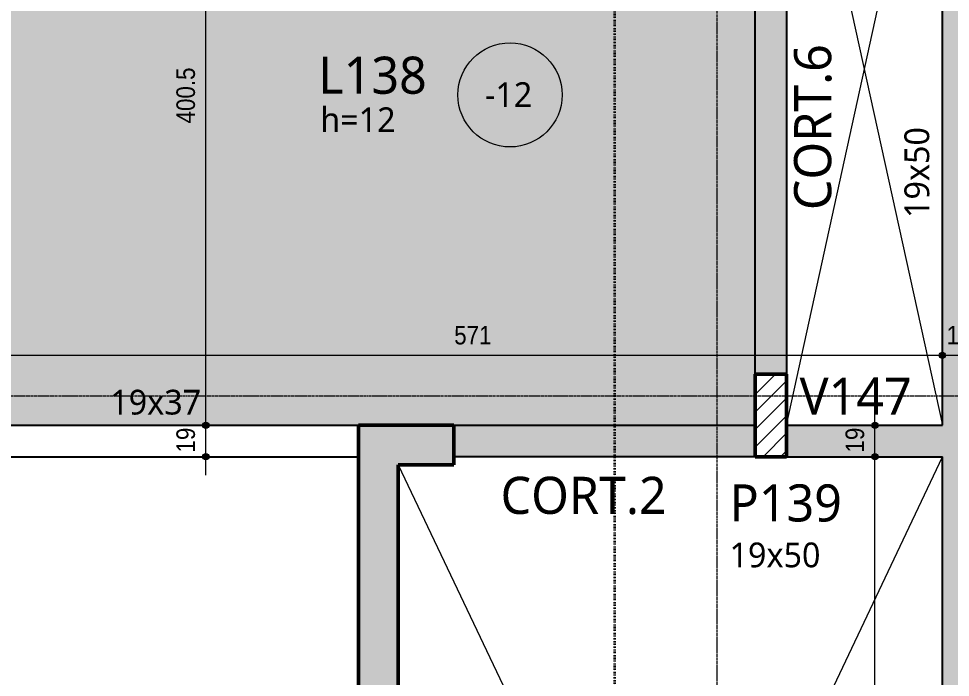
# Model space of a CAD drawing. Extents: x -2131 to 52870, y -3196 to 88043.
# Drawn here: x 44128 to 44691, y 554 to 953 of the extents above; entities that cross this region are included whole.
import ezdxf

# ---------------------------------------------------------------- set-up
doc = ezdxf.new("R2010")
doc.units = 0
for name, pattern in [('Centro de 6 mm', [1.32, 0.6, -0.24, 0.24, -0.24]), ('Dash dot', [1.5875, 0.635, -0.47625, 0, -0.47625]), ('Hidden', [0.714375, 0.47625, -0.238125])]:
    doc.linetypes.add(name, pattern=pattern)
for name, color, linetype, lineweight in [('A-ANNO-DIMS', 7, 'Continuous', 9), ('A-ANNO-DIMS-75', 7, 'Continuous', 9), ('A-DETL-GENF', 7, 'Continuous', 18), ('A-DETL-MEDM', 7, 'Continuous', 50), ('A-FLOR', 7, 'Continuous', 25), ('A-FLOR-IDEN', 7, 'Continuous', 9), ('G-ANNO-SYMB', 7, 'Continuous', 9), ('S-BEAM', 7, 'Continuous', 25), ('S-BEAM-IDEN', 7, 'Continuous', 9), ('S-COLS', 7, 'Continuous', 25), ('S-COLS-IDEN', 7, 'Continuous', 9), ('S-GRID', 7, 'Continuous', 9)]:
    doc.layers.add(name, color=color, linetype=linetype, lineweight=lineweight)
doc.layers.add('A-DETL', color=7, linetype='Continuous', lineweight=18, true_color=0x00a600)
doc.styles.add('Fira Sans_3', font='', dxfattribs={"width": 0.9, "height": 11.25})
doc.styles.add('Gadugi', font='gadugi.ttf', dxfattribs={"height": 15})
doc.styles.add('Gadugi_6', font='gadugi.ttf', dxfattribs={"height": 22.5})
doc.styles.get('Fira Sans_3').set_extended_font_data('Fira Sans')
doc.dimstyles.new('PED_1_5mm_ESQ_3', dxfattribs={"dimscale": 30.48, "dimtxt": 15.344768, "dimasz": 0.492126, "dimexe": 0.369094, "dimexo": 0.369094, "dimgap": 0.073819, "dimtad": 1, "dimdec": 1, "dimrnd": 0.5, "dimdsep": 46, "dimtxsty": 'Fira Sans_3', "dimblk1": 'DOTSMALL', "dimblk2": 'DOTSMALL', "dimsah": 1, "dimcen": 0.09, "dimdle": 0.369094, "dimazin": 0, "dimtfac": 1, "dimtdec": 4, "dimtix": 1, "dimtmove": 0, "dimatfit": 3, "dimfxl": 1, "dimtvp": 1, "dimtolj": 1, "dimtzin": 0, "dimarcsym": 2})
doc.dimstyles.new('PED_1_5mm_ESQ_7', dxfattribs={"dimscale": 30.48, "dimtxt": 15.344768, "dimasz": 0.492126, "dimexe": 0.369094, "dimexo": 0.369094, "dimgap": 0.073819, "dimtad": 1, "dimdec": 1, "dimrnd": 0.5, "dimdsep": 46, "dimtxsty": 'Fira Sans_3', "dimblk1": 'DOTSMALL', "dimblk2": 'DOTSMALL', "dimsah": 1, "dimcen": 0.09, "dimdle": 0.369094, "dimazin": 0, "dimtfac": 1, "dimtdec": 4, "dimtix": 1, "dimtmove": 0, "dimatfit": 3, "dimfxl": 1, "dimtvp": 1, "dimtolj": 1, "dimtzin": 0, "dimarcsym": 2})

# ---------------------------------------------------------------- blocks, each defined once
blk = doc.blocks.new('PED_TAG_LAJE_R03 - TÍTULO_ESPESSURA_REBAIXO _LADO_-2582900-PL C 001 - FORMA DO TÉRREO')
at = {"layer": 'A-FLOR-IDEN'}
blk.add_circle((1.0729, 0), 0.4205, dxfattribs=at)
blk = doc.blocks.new('DIMBLOCK410-PL C 001 - FORMA DO TÉRREO')
at = {"layer": 'A-ANNO-DIMS-75', "transparency": 16777216}
h = blk.add_hatch(color=256, dxfattribs=at)
edge = h.paths.add_edge_path(flags=0)
edge.add_arc((44115.68, 749.52), 1.88, 0, 360)
h = blk.add_hatch(color=256, dxfattribs=at)
edge = h.paths.add_edge_path(flags=0)
edge.add_arc((44686.68, 749.52), 1.88, 0, 360)
for p, q in [((44115.68, 740.92), (44115.68, 760.77)), ((44686.68, 740.92), (44686.68, 760.77)), ((44115.68, 749.52), (44686.68, 749.52)), ((44115.68, 749.52), (44115.68, 740.92)), ((44686.68, 749.52), (44686.68, 740.92))]:
    blk.add_line(p, q, dxfattribs=at)
for centre in [(44115.68, 749.52), (44686.68, 749.52)]:
    blk.add_circle(centre, 1.88, dxfattribs=at)
at = {"layer": 'A-ANNO-DIMS-75', "color": 0, "transparency": 16777216, "insert": (44391.15, 767.35), "char_height": 11.25, "width": 24.0795, "attachment_point": 1, "line_spacing_factor": 1.049215, "style": 'Fira Sans_3'}
blk.add_mtext('571', dxfattribs=at)
blk = doc.blocks.new('_DotSmall')
at = {"color": 0, "linetype": 'ByBlock', "const_width": 0.5}
blk.add_lwpolyline([(-0.0625, 0, 1), (0.0625, 0, 1)], format="xyb", close=True, dxfattribs=at)
blk = doc.blocks.new('DIMBLOCK411-PL C 001 - FORMA DO TÉRREO')
at = {"layer": 'A-ANNO-DIMS-75', "transparency": 16777216}
h = blk.add_hatch(color=256, dxfattribs=at)
edge = h.paths.add_edge_path(flags=0)
edge.add_arc((44686.68, 749.52), 1.88, 0, 360)
h = blk.add_hatch(color=256, dxfattribs=at)
edge = h.paths.add_edge_path(flags=0)
edge.add_arc((44705.68, 749.52), 1.88, 0, 360)
for p, q in [((44686.68, 740.92), (44686.68, 760.77)), ((44705.68, 740.92), (44705.68, 760.77)), ((44686.68, 749.52), (44705.68, 749.52)), ((44686.68, 749.52), (44686.68, 740.92)), ((44705.68, 749.52), (44705.68, 740.92))]:
    blk.add_line(p, q, dxfattribs=at)
for centre in [(44686.68, 749.52), (44705.68, 749.52)]:
    blk.add_circle(centre, 1.88, dxfattribs=at)
at = {"layer": 'A-ANNO-DIMS-75', "color": 0, "transparency": 16777216, "insert": (44689.2, 767.35), "char_height": 11.25, "width": 16.7612, "attachment_point": 1, "line_spacing_factor": 1.049215, "style": 'Fira Sans_3'}
blk.add_mtext('19', dxfattribs=at)
blk = doc.blocks.new('DIMBLOCK443-PL C 001 - FORMA DO TÉRREO')
at = {"layer": 'A-ANNO-DIMS-75', "transparency": 16777216}
h = blk.add_hatch(color=256, dxfattribs=at)
edge = h.paths.add_edge_path(flags=0)
edge.add_arc((44240.83, 707.12), 1.88, 0, 360)
h = blk.add_hatch(color=256, dxfattribs=at)
edge = h.paths.add_edge_path(flags=0)
edge.add_arc((44240.83, 688.12), 1.88, 0, 360)
for p, q in [((44249.43, 707.12), (44229.58, 707.12)), ((44240.83, 676.87), (44240.83, 707.12)), ((44240.83, 707.12), (44249.43, 707.12)), ((44249.43, 688.12), (44229.58, 688.12)), ((44240.83, 688.12), (44249.43, 688.12))]:
    blk.add_line(p, q, dxfattribs=at)
for centre in [(44240.83, 707.12), (44240.83, 688.12)]:
    blk.add_circle(centre, 1.88, dxfattribs=at)
at = {"layer": 'A-ANNO-DIMS-75', "color": 0, "transparency": 16777216, "insert": (44223, 690.64), "char_height": 11.25, "width": 16.7612, "attachment_point": 1, "rotation": 90, "line_spacing_factor": 1.049215, "style": 'Fira Sans_3'}
blk.add_mtext('19', dxfattribs=at)
blk = doc.blocks.new('DIMBLOCK444-PL C 001 - FORMA DO TÉRREO')
at = {"layer": 'A-ANNO-DIMS-75', "transparency": 16777216}
h = blk.add_hatch(color=256, dxfattribs=at)
edge = h.paths.add_edge_path(flags=0)
edge.add_arc((44240.83, 1107.38), 1.88, 0, 360)
h = blk.add_hatch(color=256, dxfattribs=at)
edge = h.paths.add_edge_path(flags=0)
edge.add_arc((44240.83, 707.12), 1.88, 0, 360)
for p, q in [((44240.83, 707.12), (44240.83, 1118.63)), ((44249.43, 1107.38), (44229.58, 1107.38)), ((44240.83, 1107.38), (44249.43, 1107.38)), ((44249.43, 707.12), (44229.58, 707.12)), ((44240.83, 707.12), (44249.43, 707.12))]:
    blk.add_line(p, q, dxfattribs=at)
for centre in [(44240.83, 1107.38), (44240.83, 707.12)]:
    blk.add_circle(centre, 1.88, dxfattribs=at)
at = {"layer": 'A-ANNO-DIMS-75', "color": 0, "transparency": 16777216, "insert": (44223, 889.94), "char_height": 11.25, "width": 41.5489, "attachment_point": 1, "rotation": 90, "line_spacing_factor": 1.049215, "style": 'Fira Sans_3'}
blk.add_mtext('400.5', dxfattribs=at)
blk = doc.blocks.new('DIMBLOCK490-PL C 001 - FORMA DO TÉRREO')
at = {"layer": 'A-ANNO-DIMS-75', "transparency": 16777216}
h = blk.add_hatch(color=256, dxfattribs=at)
edge = h.paths.add_edge_path(flags=0)
edge.add_arc((44645.87, 688.12), 1.88, 0, 360)
h = blk.add_hatch(color=256, dxfattribs=at)
edge = h.paths.add_edge_path(flags=0)
edge.add_arc((44645.87, -7.88), 1.87, 0, 360)
for p, q in [((44654.47, 688.12), (44634.62, 688.12)), ((44645.87, -7.88), (44645.87, 688.12)), ((44645.87, 688.12), (44654.47, 688.12)), ((44654.47, -7.88), (44634.62, -7.88)), ((44645.87, -7.88), (44654.47, -7.88))]:
    blk.add_line(p, q, dxfattribs=at)
for centre, radius in [((44645.87, 688.12), 1.88), ((44645.87, -7.88), 1.87)]:
    blk.add_circle(centre, radius, dxfattribs=at)
at = {"layer": 'A-ANNO-DIMS-75', "color": 0, "transparency": 16777216, "insert": (44628.04, 328.61), "char_height": 11.25, "width": 27.6206, "attachment_point": 1, "rotation": 90, "line_spacing_factor": 1.049215, "style": 'Fira Sans_3'}
blk.add_mtext('696', dxfattribs=at)
blk = doc.blocks.new('DIMBLOCK491-PL C 001 - FORMA DO TÉRREO')
at = {"layer": 'A-ANNO-DIMS-75', "transparency": 16777216}
h = blk.add_hatch(color=256, dxfattribs=at)
edge = h.paths.add_edge_path(flags=0)
edge.add_arc((44645.87, 707.12), 1.88, 0, 360)
h = blk.add_hatch(color=256, dxfattribs=at)
edge = h.paths.add_edge_path(flags=0)
edge.add_arc((44645.87, 688.12), 1.88, 0, 360)
for p, q in [((44645.87, 688.12), (44645.87, 718.37)), ((44654.47, 707.12), (44634.62, 707.12)), ((44645.87, 707.12), (44654.47, 707.12)), ((44654.47, 688.12), (44634.62, 688.12)), ((44645.87, 688.12), (44654.47, 688.12))]:
    blk.add_line(p, q, dxfattribs=at)
for centre in [(44645.87, 707.12), (44645.87, 688.12)]:
    blk.add_circle(centre, 1.88, dxfattribs=at)
at = {"layer": 'A-ANNO-DIMS-75', "color": 0, "transparency": 16777216, "insert": (44628.04, 690.64), "char_height": 11.25, "width": 16.7612, "attachment_point": 1, "rotation": 90, "line_spacing_factor": 1.049215, "style": 'Fira Sans_3'}
blk.add_mtext('19', dxfattribs=at)

msp = doc.modelspace()

# ---------------------------------------------------------------- hatches: boundary and pattern name
at = {"layer": 'A-DETL-GENF', "true_color": 0x808080}
h = msp.add_hatch(dxfattribs=at)
h.set_pattern_fill('FP_5', color=8, style=0, pattern_type=2)
h.set_pattern_definition([(45, (44240.043, 0), (-5.3033, 5.3033), [])])
h.paths.add_polyline_path([(44592.312, 688.119), (44592.312, 738.119), (44573.312, 738.119), (44573.312, 688.119)], flags=0)
at = {"layer": 'A-FLOR', "true_color": 0xd9d9d9}
msp.add_hatch(color=254, dxfattribs=at).paths.add_polyline_path([(44115.678, 707.119), (44573.312, 707.119), (44573.312, 1107.384), (44115.678, 1107.384), (44115.678, 938.119)], flags=0)
at = {"layer": 'S-BEAM', "true_color": 0xff00ff}
h = msp.add_hatch(color=6, dxfattribs=at)
h.paths.add_polyline_path([(44592.312, 738.119), (44592.312, 1109.884), (44573.312, 1109.884), (44573.312, 738.119)], flags=0)
h.paths.add_polyline_path([(44573.312, 1159.884), (44592.312, 1159.884), (44592.312, 1804.119), (44573.312, 1804.119), (44573.312, 1526.481)], flags=0)
at = {"layer": 'S-BEAM', "true_color": 0xf09862}
for points in [[(44686.68, 707.119), (44705.68, 707.119), (44705.68, 1110.119), (44700.178, 1110.119), (44700.178, 1138.119), (44686.68, 1138.119), (44686.68, 733.571)], [(44592.312, 688.119), (44887.533, 688.119), (44898.502, 707.119), (44592.312, 707.119)], [(44705.68, -7.881), (44705.68, 688.119), (44686.68, 688.119), (44686.68, -7.881)]]:
    msp.add_hatch(color=21, dxfattribs=at).paths.add_polyline_path(points, flags=0)
at = {"layer": 'S-BEAM', "true_color": 0xff00ff}
msp.add_hatch(color=6, dxfattribs=at).paths.add_polyline_path([(44390.918, 688.119), (44573.312, 688.119), (44573.312, 707.119), (44390.918, 707.119)], flags=0)
at = {"layer": 'S-COLS', "true_color": 0x808080}
msp.add_hatch(color=8, dxfattribs=at).paths.add_polyline_path([(44357.178, 452.119), (44357.178, 683.119), (44390.927, 683.119), (44390.918, 707.119), (44333.178, 707.119), (44333.178, 452.119), (44352.18, 452.119)], flags=0)

# ---------------------------------------------------------------- linework, layer by layer
at = {"layer": 'A-DETL', "color": 9, "true_color": 0xc0c0c0}
for p, q in [((44592.312, 707.119), (44686.68, 1138.119)), ((44608.399, 1064.65), (44686.68, 707.119)), ((44357.178, -7.881), (44686.68, 688.119)), ((44357.178, 683.119), (44686.68, -7.881))]:
    msp.add_line(p, q, dxfattribs=at)
at = {"layer": 'A-DETL', "color": 7, "linetype": 'Hidden'}
for p, q in [((44333.178, 707.119), (44131.678, 707.119)), ((44333.178, 688.119), (44131.678, 688.119))]:
    msp.add_line(p, q, dxfattribs=at)
at = {"layer": 'A-DETL-MEDM'}
for p, q in [((44592.312, 738.119), (44573.312, 738.119)), ((44573.312, 738.119), (44573.312, 688.119)), ((44592.312, 688.119), (44592.312, 738.119)), ((44573.312, 688.119), (44592.312, 688.119))]:
    msp.add_line(p, q, dxfattribs=at)
at = {"layer": 'G-ANNO-SYMB', "linetype": 'Centro de 6 mm'}
for p, q in [((44550.352, -947.416), (44550.352, 2167.278)), ((46168.509, 724.8), (42055.753, 724.8))]:
    msp.add_line(p, q, dxfattribs=at)
at = {"layer": 'S-BEAM'}
for p, q in [((44686.68, 707.119), (44686.68, 1138.119)), ((44573.312, 738.119), (44573.312, 1109.884)), ((44592.312, 1109.884), (44592.312, 738.119)), ((44115.678, 707.119), (44333.178, 707.119)), ((44390.918, 688.119), (44390.918, 707.119)), ((44390.918, 707.119), (44573.312, 707.119)), ((44592.312, 707.119), (44686.68, 707.119)), ((44115.678, 688.119), (44333.178, 688.119)), ((44573.312, 688.119), (44390.918, 688.119)), ((44592.312, 688.119), (44686.68, 688.119)), ((44686.68, -7.881), (44686.68, 688.119))]:
    msp.add_line(p, q, dxfattribs=at)
at = {"layer": 'S-COLS', "lineweight": 50}
for p, q in [((44333.178, 707.119), (44390.927, 707.119)), ((44333.178, 452.119), (44333.178, 707.119)), ((44390.927, 707.119), (44390.927, 683.119)), ((44390.927, 683.119), (44357.178, 683.119)), ((44357.178, 683.119), (44357.178, 452.119))]:
    msp.add_line(p, q, dxfattribs=at)
at = {"layer": 'S-GRID', "color": 40, "linetype": 'Dash dot', "lineweight": 35, "true_color": 0xffc000}
msp.add_line((44488.183, 2000.71), (44488.183, -1018.232), dxfattribs=at)

# ---------------------------------------------------------------- block references
at = {"layer": 'A-FLOR-IDEN', "xscale": 74.99999999999996, "yscale": 74.99999999999996, "zscale": 74.99999999999996}
msp.add_blockref('PED_TAG_LAJE_R03 - TÍTULO_ESPESSURA_REBAIXO _LADO_-2582900-PL C 001 - FORMA DO TÉRREO', (44344.495, 907.252), dxfattribs=at)

# ---------------------------------------------------------------- texts
at = {"layer": 'A-FLOR-IDEN', "attachment_point": 1}
for s, insert, char_height, width, style in [('L138', (44308.928, 930.401), 22.5, 81.17086, 'Gadugi_6'), ('-12', (44409.789, 914.905), 15, 37.87973, 'Gadugi'), ('h=12', (44310.1, 899.688), 15, 59.5253, 'Gadugi')]:
    msp.add_mtext(s, dxfattribs=dict(at, insert=insert, char_height=char_height, width=width, style=style))
at = {"layer": 'S-BEAM-IDEN', "attachment_point": 1, "rotation": 90}
for s, insert, char_height, width, style in [('CORT.6', (44596.881, 837.419), 22.5, 125.66452, 'Gadugi_6'), ('19x50', (44663.674, 832.7), 15, 67.34175, 'Gadugi')]:
    msp.add_mtext(s, dxfattribs=dict(at, insert=insert, char_height=char_height, width=width, style=style))
at = {"layer": 'S-BEAM-IDEN', "attachment_point": 1}
for s, insert, char_height, width, style in [('V147', (44600.225, 736.028), 22.5, 87.18352, 'Gadugi_6'), ('19x37', (44182.966, 728.659), 15, 67.34175, 'Gadugi'), ('CORT.2', (44419.205, 675.97), 22.5, 125.66452, 'Gadugi_6')]:
    msp.add_mtext(s, dxfattribs=dict(at, insert=insert, char_height=char_height, width=width, style=style))
at = {"layer": 'S-COLS-IDEN', "attachment_point": 1}
for s, insert, char_height, width, style in [('P139', (44557.823, 671.376), 22.5, 84.77845, 'Gadugi_6'), ('19x50', (44557.823, 636.141), 15, 67.34175, 'Gadugi')]:
    msp.add_mtext(s, dxfattribs=dict(at, insert=insert, char_height=char_height, width=width, style=style))

# ---------------------------------------------------------------- dimensions: what is measured, and where the dimension line sits
at = {"layer": 'A-ANNO-DIMS'}
for base, p1, p2, dimstyle, override, picture, middle in [((44240.828, 1107.384), (44238.176, 707.119), (44238.176, 1107.384), 'PED_1_5mm_ESQ_3', {"dimpost": '<>', "dimfxl": 400.265007}, 'DIMBLOCK444-PL C 001 - FORMA DO TÉRREO', (44232.855, 907.252)), ((44645.872, 707.119), (44643.22, 688.119), (44643.22, 707.119), 'PED_1_5mm_ESQ_7', {"dimpost": '<>', "dimfxl": 19}, 'DIMBLOCK491-PL C 001 - FORMA DO TÉRREO', (44637.818, 697.619)), ((44240.828, 707.119), (44238.176, 688.119), (44238.176, 707.119), 'PED_1_5mm_ESQ_3', {"dimpost": '<>', "dimfxl": 19}, 'DIMBLOCK443-PL C 001 - FORMA DO TÉRREO', (44232.773, 697.619)), ((44645.872, 688.119), (44643.22, -7.881), (44643.22, 688.119), 'PED_1_5mm_ESQ_7', {"dimpost": '<>', "dimfxl": 695.999993}, 'DIMBLOCK490-PL C 001 - FORMA DO TÉRREO', (44637.818, 340.119))]:
    dim = msp.add_linear_dim(base=base, p1=p1, p2=p2, angle=90, dimstyle=dimstyle, override=override, dxfattribs=at)
    dim.commit()
    dim.dimension.update_dxf_attribs({"geometry": picture, "text_midpoint": middle})
for base, p1, p2, override, picture, middle in [((44686.68, 749.523), (44115.678, 752.174), (44686.68, 752.174), {"dimpost": '<>', "dimfxl": 571.001762}, 'DIMBLOCK410-PL C 001 - FORMA DO TÉRREO', (44401.179, 757.496)), ((44705.68, 749.523), (44686.68, 752.174), (44705.68, 752.174), {"dimpost": '<>', "dimfxl": 19}, 'DIMBLOCK411-PL C 001 - FORMA DO TÉRREO', (44696.18, 757.577))]:
    dim = msp.add_linear_dim(base=base, p1=p1, p2=p2, dimstyle='PED_1_5mm_ESQ_3', override=override, dxfattribs=at)
    dim.commit()
    dim.dimension.update_dxf_attribs({"geometry": picture, "text_midpoint": middle})

doc.saveas('drawing.dxf')
